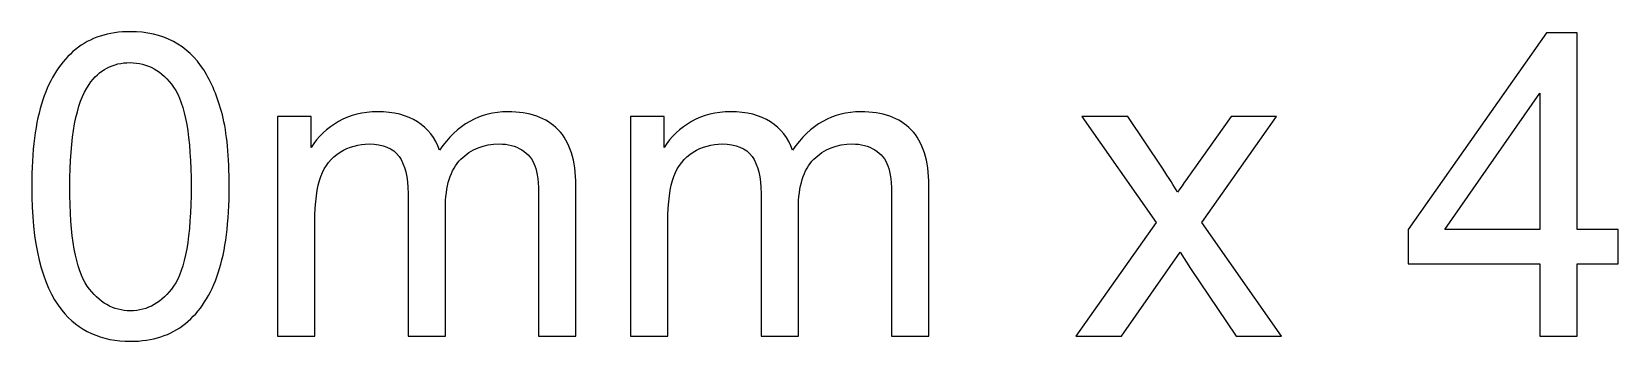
# Model space of a CAD drawing. Header units: centimetres. Extents: x -92.9 to 6.4, y -8.9 to 16.9.
# Drawn here: x -0.21 to 6.13, y 2.1 to 3.34 of the extents above; entities that cross this region are included whole.
import ezdxf

# ---------------------------------------------------------------- set-up
doc = ezdxf.new("R2010")
doc.units = ezdxf.units.CM
doc.header["$MEASUREMENT"] = 0
doc.layers.add('CASE_LAYER', color=7, linetype='Continuous')

msp = doc.modelspace()

# ---------------------------------------------------------------- linework, layer by layer
at = {"layer": 'CASE_LAYER', "color": 250}
for points, knots in [([(-0.21427, 2.71963), (-0.21427, 2.86272), (-0.19959, 2.97843), (-0.17024, 3.06592), (-0.14061, 3.15369), (-0.09687, 3.22114), (-0.03873, 3.26827), (0.01913, 3.3154), (0.09222, 3.33882), (0.18028, 3.33882), (0.24519, 3.33882), (0.3022, 3.32584), (0.35158, 3.2996), (0.40069, 3.27335), (0.44133, 3.23553), (0.47294, 3.18614), (0.50455, 3.13704), (0.52938, 3.07692), (0.54745, 3.00608), (0.56579, 2.93525), (0.57482, 2.83957), (0.57482, 2.71963), (0.57482, 2.57739), (0.56015, 2.46224), (0.53108, 2.37476), (0.50201, 2.28698), (0.45826, 2.21953), (0.40013, 2.17212), (0.34227, 2.12471), (0.26889, 2.101), (0.18028, 2.101), (0.06372, 2.101), (-0.028, 2.14249), (-0.09461, 2.22574), (-0.17448, 2.32734), (-0.21427, 2.49188), (-0.21427, 2.71963)], [0, 0, 0, 0, 0.0833333, 0.0833333, 0.0833333, 0.1666667, 0.1666667, 0.1666667, 0.25, 0.25, 0.25, 0.3333333, 0.3333333, 0.3333333, 0.4166667, 0.4166667, 0.4166667, 0.5, 0.5, 0.5, 0.5833333, 0.5833333, 0.5833333, 0.6666667, 0.6666667, 0.6666667, 0.75, 0.75, 0.75, 0.8333333, 0.8333333, 0.8333333, 0.9166667, 0.9166667, 0.9166667, 1, 1, 1, 1]), ([(5.812, 2.12132), (5.812, 2.12132), (5.812, 2.41088), (5.812, 2.41088), (5.812, 2.41088), (5.28537, 2.41088), (5.28537, 2.41088), (5.28537, 2.41088), (5.28537, 2.54804), (5.28537, 2.54804), (5.28537, 2.54804), (5.83909, 3.33374), (5.83909, 3.33374), (5.83909, 3.33374), (5.96101, 3.33374), (5.96101, 3.33374), (5.96101, 3.33374), (5.96101, 2.54804), (5.96101, 2.54804), (5.96101, 2.54804), (6.12526, 2.54804), (6.12526, 2.54804), (6.12526, 2.54804), (6.12526, 2.41088), (6.12526, 2.41088), (6.12526, 2.41088), (5.96101, 2.41088), (5.96101, 2.41088), (5.96101, 2.41088), (5.96101, 2.12132), (5.96101, 2.12132), (5.96101, 2.12132), (5.812, 2.12132), (5.812, 2.12132)], [0, 0, 0, 0, 0.0909091, 0.0909091, 0.0909091, 0.1818182, 0.1818182, 0.1818182, 0.2727273, 0.2727273, 0.2727273, 0.3636364, 0.3636364, 0.3636364, 0.4545455, 0.4545455, 0.4545455, 0.5454545, 0.5454545, 0.5454545, 0.6363636, 0.6363636, 0.6363636, 0.7272727, 0.7272727, 0.7272727, 0.8181818, 0.8181818, 0.8181818, 0.9090909, 0.9090909, 0.9090909, 1, 1, 1, 1]), ([(-0.06187, 2.71907), (-0.06187, 2.51953), (-0.03873, 2.38689), (0.00784, 2.32142), (0.0544, 2.25566), (0.11198, 2.22292), (0.18028, 2.22292), (0.24857, 2.22292), (0.30615, 2.25594), (0.35271, 2.3217), (0.39928, 2.38774), (0.42242, 2.5201), (0.42242, 2.71907), (0.42242, 2.9186), (0.39928, 3.05124), (0.35271, 3.11672), (0.30643, 3.18247), (0.24829, 3.21521), (0.17858, 3.21521), (0.11028, 3.21521), (0.05553, 3.18614), (0.01461, 3.12829), (-0.03647, 3.05463), (-0.06187, 2.91803), (-0.06187, 2.71907)], [0, 0, 0, 0, 0.125, 0.125, 0.125, 0.25, 0.25, 0.25, 0.375, 0.375, 0.375, 0.5, 0.5, 0.5, 0.625, 0.625, 0.625, 0.75, 0.75, 0.75, 0.875, 0.875, 0.875, 1, 1, 1, 1]), ([(5.812, 2.54804), (5.812, 2.54804), (5.812, 3.09357), (5.812, 3.09357), (5.812, 3.09357), (5.43184, 2.54804), (5.43184, 2.54804), (5.43184, 2.54804), (5.812, 2.54804), (5.812, 2.54804)], [0, 0, 0, 0, 0.3333333, 0.3333333, 0.3333333, 0.6666667, 0.6666667, 0.6666667, 1, 1, 1, 1]), ([(0.76814, 2.12132), (0.76814, 2.12132), (0.76814, 3.00016), (0.76814, 3.00016), (0.76814, 3.00016), (0.90191, 3.00016), (0.90191, 3.00016), (0.90191, 3.00016), (0.90191, 2.87598), (0.90191, 2.87598), (0.92929, 2.91888), (0.96598, 2.95359), (1.0117, 2.97956), (1.05742, 3.0058), (1.10935, 3.01878), (1.16777, 3.01878), (1.23268, 3.01878), (1.28602, 3.00524), (1.3275, 2.97843), (1.36899, 2.95133), (1.39834, 2.9138), (1.41527, 2.86526), (1.48527, 2.9677), (1.57586, 3.01878), (1.68762, 3.01878), (1.77511, 3.01878), (1.84256, 2.9948), (1.88941, 2.94654), (1.93654, 2.89828), (1.96024, 2.82405), (1.96024, 2.72386), (1.96024, 2.72386), (1.96024, 2.12132), (1.96024, 2.12132), (1.96024, 2.12132), (1.81123, 2.12132), (1.81123, 2.12132), (1.81123, 2.12132), (1.81123, 2.67447), (1.81123, 2.67447), (1.81123, 2.73374), (1.80615, 2.77664), (1.79656, 2.80289), (1.78696, 2.82913), (1.76946, 2.85002), (1.74378, 2.8661), (1.71838, 2.88219), (1.68846, 2.89009), (1.65432, 2.89009), (1.59223, 2.89009), (1.54086, 2.86949), (1.49994, 2.82857), (1.45902, 2.78736), (1.4387, 2.72161), (1.4387, 2.63129), (1.4387, 2.63129), (1.4387, 2.12132), (1.4387, 2.12132), (1.4387, 2.12132), (1.28969, 2.12132), (1.28969, 2.12132), (1.28969, 2.12132), (1.28969, 2.69169), (1.28969, 2.69169), (1.28969, 2.75773), (1.27755, 2.8074), (1.25328, 2.84042), (1.22901, 2.87344), (1.18921, 2.89009), (1.13418, 2.89009), (1.09241, 2.89009), (1.05375, 2.87909), (1.01819, 2.85707), (0.98263, 2.83506), (0.95695, 2.80289), (0.94086, 2.76027), (0.92506, 2.71794), (0.91715, 2.65669), (0.91715, 2.57683), (0.91715, 2.57683), (0.91715, 2.12132), (0.91715, 2.12132), (0.91715, 2.12132), (0.76814, 2.12132), (0.76814, 2.12132)], [0, 0, 0, 0, 0.0357143, 0.0357143, 0.0357143, 0.0714286, 0.0714286, 0.0714286, 0.1071429, 0.1071429, 0.1071429, 0.1428571, 0.1428571, 0.1428571, 0.1785714, 0.1785714, 0.1785714, 0.2142857, 0.2142857, 0.2142857, 0.25, 0.25, 0.25, 0.2857143, 0.2857143, 0.2857143, 0.3214286, 0.3214286, 0.3214286, 0.3571429, 0.3571429, 0.3571429, 0.3928571, 0.3928571, 0.3928571, 0.4285714, 0.4285714, 0.4285714, 0.4642857, 0.4642857, 0.4642857, 0.5, 0.5, 0.5, 0.5357143, 0.5357143, 0.5357143, 0.5714286, 0.5714286, 0.5714286, 0.6071429, 0.6071429, 0.6071429, 0.6428571, 0.6428571, 0.6428571, 0.6785714, 0.6785714, 0.6785714, 0.7142857, 0.7142857, 0.7142857, 0.75, 0.75, 0.75, 0.7857143, 0.7857143, 0.7857143, 0.8214286, 0.8214286, 0.8214286, 0.8571429, 0.8571429, 0.8571429, 0.8928571, 0.8928571, 0.8928571, 0.9285714, 0.9285714, 0.9285714, 0.9642857, 0.9642857, 0.9642857, 1, 1, 1, 1]), ([(2.17868, 2.12132), (2.17868, 2.12132), (2.17868, 3.00016), (2.17868, 3.00016), (2.17868, 3.00016), (2.31245, 3.00016), (2.31245, 3.00016), (2.31245, 3.00016), (2.31245, 2.87598), (2.31245, 2.87598), (2.33983, 2.91888), (2.37652, 2.95359), (2.42224, 2.97956), (2.46796, 3.0058), (2.51989, 3.01878), (2.57831, 3.01878), (2.64322, 3.01878), (2.69656, 3.00524), (2.73804, 2.97843), (2.77953, 2.95133), (2.80888, 2.9138), (2.82581, 2.86526), (2.89581, 2.9677), (2.9864, 3.01878), (3.09816, 3.01878), (3.18565, 3.01878), (3.2531, 2.9948), (3.29995, 2.94654), (3.34708, 2.89828), (3.37078, 2.82405), (3.37078, 2.72386), (3.37078, 2.72386), (3.37078, 2.12132), (3.37078, 2.12132), (3.37078, 2.12132), (3.22177, 2.12132), (3.22177, 2.12132), (3.22177, 2.12132), (3.22177, 2.67447), (3.22177, 2.67447), (3.22177, 2.73374), (3.21669, 2.77664), (3.2071, 2.80289), (3.1975, 2.82913), (3.18, 2.85002), (3.15432, 2.8661), (3.12892, 2.88219), (3.099, 2.89009), (3.06486, 2.89009), (3.00277, 2.89009), (2.9514, 2.86949), (2.91048, 2.82857), (2.86956, 2.78736), (2.84924, 2.72161), (2.84924, 2.63129), (2.84924, 2.63129), (2.84924, 2.12132), (2.84924, 2.12132), (2.84924, 2.12132), (2.70023, 2.12132), (2.70023, 2.12132), (2.70023, 2.12132), (2.70023, 2.69169), (2.70023, 2.69169), (2.70023, 2.75773), (2.68809, 2.8074), (2.66382, 2.84042), (2.63955, 2.87344), (2.59975, 2.89009), (2.54472, 2.89009), (2.50295, 2.89009), (2.46429, 2.87909), (2.42873, 2.85707), (2.39317, 2.83506), (2.36749, 2.80289), (2.3514, 2.76027), (2.3356, 2.71794), (2.32769, 2.65669), (2.32769, 2.57683), (2.32769, 2.57683), (2.32769, 2.12132), (2.32769, 2.12132), (2.32769, 2.12132), (2.17868, 2.12132), (2.17868, 2.12132)], [0, 0, 0, 0, 0.0357143, 0.0357143, 0.0357143, 0.0714286, 0.0714286, 0.0714286, 0.1071429, 0.1071429, 0.1071429, 0.1428571, 0.1428571, 0.1428571, 0.1785714, 0.1785714, 0.1785714, 0.2142857, 0.2142857, 0.2142857, 0.25, 0.25, 0.25, 0.2857143, 0.2857143, 0.2857143, 0.3214286, 0.3214286, 0.3214286, 0.3571429, 0.3571429, 0.3571429, 0.3928571, 0.3928571, 0.3928571, 0.4285714, 0.4285714, 0.4285714, 0.4642857, 0.4642857, 0.4642857, 0.5, 0.5, 0.5, 0.5357143, 0.5357143, 0.5357143, 0.5714286, 0.5714286, 0.5714286, 0.6071429, 0.6071429, 0.6071429, 0.6428571, 0.6428571, 0.6428571, 0.6785714, 0.6785714, 0.6785714, 0.7142857, 0.7142857, 0.7142857, 0.75, 0.75, 0.75, 0.7857143, 0.7857143, 0.7857143, 0.8214286, 0.8214286, 0.8214286, 0.8571429, 0.8571429, 0.8571429, 0.8928571, 0.8928571, 0.8928571, 0.9285714, 0.9285714, 0.9285714, 0.9642857, 0.9642857, 0.9642857, 1, 1, 1, 1]), ([(3.95808, 2.12132), (3.95808, 2.12132), (4.27897, 2.57654), (4.27897, 2.57654), (4.27897, 2.57654), (3.98179, 3.00016), (3.98179, 3.00016), (3.98179, 3.00016), (4.16495, 3.00016), (4.16495, 3.00016), (4.16495, 3.00016), (4.3038, 2.79273), (4.3038, 2.79273), (4.32948, 2.75378), (4.3498, 2.72217), (4.3642, 2.69733), (4.38931, 2.73261), (4.41161, 2.7645), (4.43165, 2.79301), (4.43165, 2.79301), (4.57784, 3.00016), (4.57784, 3.00016), (4.57784, 3.00016), (4.75987, 3.00016), (4.75987, 3.00016), (4.75987, 3.00016), (4.461, 2.57654), (4.461, 2.57654), (4.461, 2.57654), (4.77935, 2.12132), (4.77935, 2.12132), (4.77935, 2.12132), (4.59816, 2.12132), (4.59816, 2.12132), (4.59816, 2.12132), (4.41641, 2.39225), (4.41641, 2.39225), (4.41641, 2.39225), (4.37492, 2.45745), (4.37492, 2.45745), (4.37492, 2.45745), (4.14011, 2.12132), (4.14011, 2.12132), (4.14011, 2.12132), (3.95808, 2.12132), (3.95808, 2.12132)], [0, 0, 0, 0, 0.0666667, 0.0666667, 0.0666667, 0.1333333, 0.1333333, 0.1333333, 0.2, 0.2, 0.2, 0.2666667, 0.2666667, 0.2666667, 0.3333333, 0.3333333, 0.3333333, 0.4, 0.4, 0.4, 0.4666667, 0.4666667, 0.4666667, 0.5333333, 0.5333333, 0.5333333, 0.6, 0.6, 0.6, 0.6666667, 0.6666667, 0.6666667, 0.7333333, 0.7333333, 0.7333333, 0.8, 0.8, 0.8, 0.8666667, 0.8666667, 0.8666667, 0.9333333, 0.9333333, 0.9333333, 1, 1, 1, 1])]:
    msp.add_open_spline(points, degree=3, knots=knots, dxfattribs=at)

doc.saveas('drawing.dxf')
